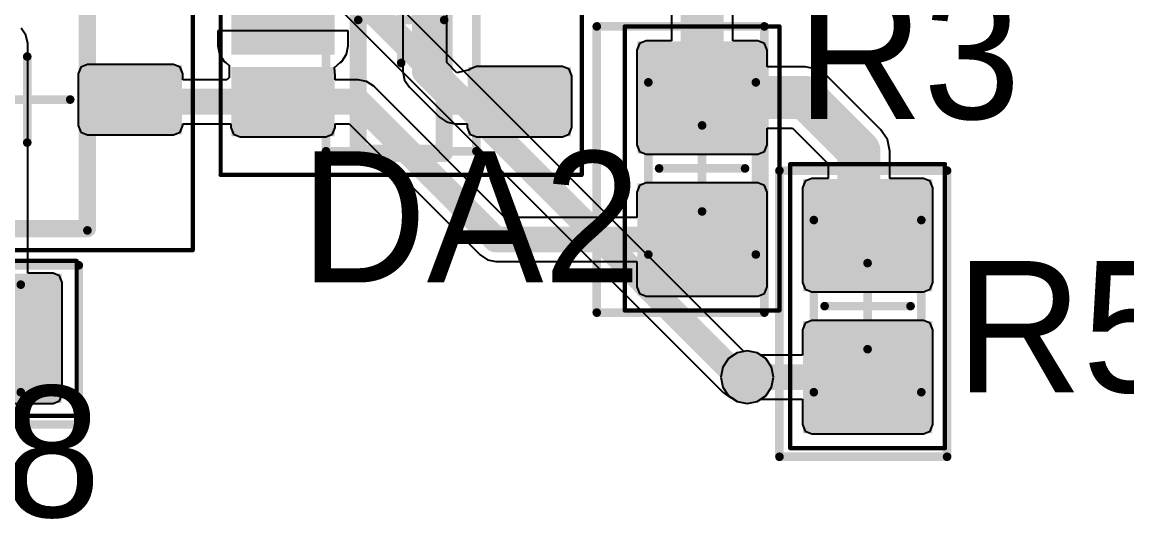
# Model space of a CAD drawing. Header units: millimetres. Extents: x 33 to 142, y 42 to 97.
# Drawn here: x 57.77 to 70.62, y 52.15 to 57.92 of the extents above; entities that cross this region are included whole.
import ezdxf

# ---------------------------------------------------------------- set-up
doc = ezdxf.new("R2010")
doc.units = ezdxf.units.MM
for name, color, linetype in [('BottomLayer', 5, 'Continuous'), ('BottomSolder', 6, 'Continuous'), ('Mechanical13', 56, 'Continuous'), ('Mechanical15', 56, 'Continuous'), ('MultiLayer', 9, 'Continuous'), ('TopLayer', 1, 'Continuous'), ('TopOverlay', 2, 'Continuous'), ('TopPaste', 8, 'Continuous'), ('TopSolder', 216, 'Continuous'), ('ViaHoleLayer', 16, 'Continuous')]:
    doc.layers.add(name, color=color, linetype=linetype)

# ---------------------------------------------------------------- blocks, each defined once
blk = doc.blocks.new('______________________62')
at = {"layer": 'Mechanical13', "const_width": 0.1}
for points in [[(-0.875, -1.525), (-0.875, 1.525)], [(-0.875, 1.525), (0.875, 1.525)], [(0.875, -1.525), (0.875, 1.525)], [(-0.875, -1.525), (0.875, -1.525)]]:
    blk.add_lwpolyline(points, dxfattribs=at)
at = {"layer": 'Mechanical13', "const_width": 0.05}
for points in [[(-0.9, 1.525, 1), (-0.85, 1.525, 1)], [(-0.9, 1.525, 1), (-0.85, 1.525, 1)], [(0.85, 1.525, 1), (0.9, 1.525, 1)], [(0.85, 1.525, 1), (0.9, 1.525, 1)], [(-0.9, -1.525, 1), (-0.85, -1.525, 1)], [(-0.9, -1.525, 1), (-0.85, -1.525, 1)], [(0.85, -1.525, 1), (0.9, -1.525, 1)], [(0.85, -1.525, 1), (0.9, -1.525, 1)]]:
    blk.add_lwpolyline(points, format="xyb", close=True, dxfattribs=at)
at = {"layer": 'Mechanical15'}
for points, const_width in [([(-2.1, -1.8), (-2.1, 1.8)], 0.05), ([(-2.1, 1.8), (2.1, 1.8)], 0.05), ([(2.1, -1.8), (2.1, 1.8)], 0.05), ([(0, -0.5), (0, 0.5)], 0.1), ([(-0.5, 0), (0.5, 0)], 0.1), ([(-2.1, -1.8), (2.1, -1.8)], 0.05)]:
    blk.add_lwpolyline(points, dxfattribs=dict(at, const_width=const_width))
for points, const_width in [([(-2.113, 1.8, 1), (-2.088, 1.8, 1)], 0.025), ([(-2.113, 1.8, 1), (-2.088, 1.8, 1)], 0.025), ([(2.087, 1.8, 1), (2.112, 1.8, 1)], 0.025), ([(2.087, 1.8, 1), (2.112, 1.8, 1)], 0.025), ([(-0.025, 0.5, 1), (0.025, 0.5, 1)], 0.05), ([(-0.525, 0, 1), (-0.475, 0, 1)], 0.05), ([(0.475, 0, 1), (0.525, 0, 1)], 0.05), ([(-0.025, -0.5, 1), (0.025, -0.5, 1)], 0.05), ([(-2.113, -1.8, 1), (-2.088, -1.8, 1)], 0.025), ([(-2.113, -1.8, 1), (-2.088, -1.8, 1)], 0.025), ([(2.087, -1.8, 1), (2.112, -1.8, 1)], 0.025), ([(2.087, -1.8, 1), (2.112, -1.8, 1)], 0.025)]:
    blk.add_lwpolyline(points, format="xyb", close=True, dxfattribs=dict(at, const_width=const_width))
at = {"layer": 'TopLayer'}
for points in [[(-0.875, 0.65), (-0.875, 1.25), (-1.875, 0.65), (-1.875, 1.25)], [(1.875, 0.65), (1.875, 1.25), (0.875, 0.65), (0.875, 1.25)], [(-0.875, -0.3), (-0.875, 0.3), (-1.875, -0.3), (-1.875, 0.3)], [(-0.875, -1.25), (-0.875, -0.65), (-1.875, -1.25), (-1.875, -0.65)], [(1.875, -1.25), (1.875, -0.65), (0.875, -1.25), (0.875, -0.65)]]:
    blk.add_solid(points, dxfattribs=at)
at = {"layer": 'TopOverlay'}
for points, const_width in [([(-1.25, 1.8, 1), (-1.5, 1.8, 1)], 0.25), ([(-1.563, 1.8, 1), (-1.438, 1.8, 1)], 0.125), ([(-1.312, 1.8, 1), (-1.188, 1.8, 1)], 0.125), ([(-0.55, 1.55, 1), (-0.45, 1.55, 1)], 0.1), ([(-0.55, 1.55, 1), (-0.45, 1.55, 1)], 0.1), ([(0.45, 1.55, 1), (0.55, 1.55, 1)], 0.1), ([(0.45, 1.55, 1), (0.55, 1.55, 1)], 0.1), ([(-0.55, -1.55, 1), (-0.45, -1.55, 1)], 0.1), ([(-0.55, -1.55, 1), (-0.45, -1.55, 1)], 0.1), ([(0.45, -1.55, 1), (0.55, -1.55, 1)], 0.1), ([(0.45, -1.55, 1), (0.55, -1.55, 1)], 0.1)]:
    blk.add_lwpolyline(points, format="xyb", close=True, dxfattribs=dict(at, const_width=const_width))
at = {"layer": 'TopOverlay', "const_width": 0.2}
for points in [[(-0.5, 1.55), (0.5, 1.55)], [(-0.5, -1.55), (-0.5, 1.55)], [(0.5, -1.55), (0.5, 1.55)], [(-0.5, -1.55), (0.5, -1.55)]]:
    blk.add_lwpolyline(points, dxfattribs=at)
at = {"layer": 'TopPaste'}
for points in [[(-0.875, 0.65), (-0.875, 1.25), (-1.875, 0.65), (-1.875, 1.25)], [(1.875, 0.65), (1.875, 1.25), (0.875, 0.65), (0.875, 1.25)], [(-0.875, -0.3), (-0.875, 0.3), (-1.875, -0.3), (-1.875, 0.3)], [(-0.875, -1.25), (-0.875, -0.65), (-1.875, -1.25), (-1.875, -0.65)], [(1.875, -1.25), (1.875, -0.65), (0.875, -1.25), (0.875, -0.65)]]:
    blk.add_solid(points, dxfattribs=at)
at = {"layer": 'TopSolder'}
for points in [[(-0.773, 0.548), (-0.773, 1.352), (-1.977, 0.548), (-1.977, 1.352)], [(1.977, 0.548), (1.977, 1.352), (0.773, 0.548), (0.773, 1.352)], [(-0.773, -0.402), (-0.773, 0.402), (-1.977, -0.402), (-1.977, 0.402)], [(-0.773, -1.352), (-0.773, -0.548), (-1.977, -1.352), (-1.977, -0.548)], [(1.977, -1.352), (1.977, -0.548), (0.773, -1.352), (0.773, -0.548)]]:
    blk.add_solid(points, dxfattribs=at)
blk = doc.blocks.new('0_125___0805_3______5_________________SMD__66')
at = {"layer": 'Mechanical13', "const_width": 0.1}
for points in [[(-1, -0.625), (-1, 0.625)], [(-1, 0.625), (1, 0.625)], [(1, -0.625), (1, 0.625)], [(-1, -0.625), (1, -0.625)]]:
    blk.add_lwpolyline(points, dxfattribs=at)
at = {"layer": 'Mechanical13', "const_width": 0.05}
for points in [[(-1.025, 0.625, 1), (-0.975, 0.625, 1)], [(-1.025, 0.625, 1), (-0.975, 0.625, 1)], [(0.975, 0.625, 1), (1.025, 0.625, 1)], [(0.975, 0.625, 1), (1.025, 0.625, 1)], [(-1.025, -0.625, 1), (-0.975, -0.625, 1)], [(-1.025, -0.625, 1), (-0.975, -0.625, 1)], [(0.975, -0.625, 1), (1.025, -0.625, 1)], [(0.975, -0.625, 1), (1.025, -0.625, 1)]]:
    blk.add_lwpolyline(points, format="xyb", close=True, dxfattribs=at)
at = {"layer": 'Mechanical15'}
for points, const_width in [([(-1.65, -0.9), (-1.65, 0.9)], 0.05), ([(-1.65, 0.9), (1.65, 0.9)], 0.05), ([(1.65, -0.9), (1.65, 0.9)], 0.05), ([(0, -0.5), (0, 0.5)], 0.1), ([(-0.5, 0), (0.5, 0)], 0.1), ([(-1.65, -0.9), (1.65, -0.9)], 0.05)]:
    blk.add_lwpolyline(points, dxfattribs=dict(at, const_width=const_width))
for points, const_width in [([(-1.662, 0.9, 1), (-1.637, 0.9, 1)], 0.025), ([(-1.662, 0.9, 1), (-1.637, 0.9, 1)], 0.025), ([(1.637, 0.9, 1), (1.662, 0.9, 1)], 0.025), ([(1.637, 0.9, 1), (1.662, 0.9, 1)], 0.025), ([(-0.025, 0.5, 1), (0.025, 0.5, 1)], 0.05), ([(-0.525, 0, 1), (-0.475, 0, 1)], 0.05), ([(0.475, 0, 1), (0.525, 0, 1)], 0.05), ([(-0.025, -0.5, 1), (0.025, -0.5, 1)], 0.05), ([(-1.662, -0.9, 1), (-1.637, -0.9, 1)], 0.025), ([(-1.662, -0.9, 1), (-1.637, -0.9, 1)], 0.025), ([(1.637, -0.9, 1), (1.662, -0.9, 1)], 0.025), ([(1.637, -0.9, 1), (1.662, -0.9, 1)], 0.025)]:
    blk.add_lwpolyline(points, format="xyb", close=True, dxfattribs=dict(at, const_width=const_width))
at = {"layer": 'TopLayer'}
for points in [[(-0.275, -0.65), (-0.275, 0.65), (-1.375, -0.65), (-1.375, 0.65)], [(1.375, -0.65), (1.375, 0.65), (0.275, -0.65), (0.275, 0.65)]]:
    blk.add_solid(points, dxfattribs=at)
at = {"layer": 'TopPaste'}
for points in [[(-0.275, -0.65), (-0.275, 0.65), (-1.375, -0.65), (-1.375, 0.65)], [(1.375, -0.65), (1.375, 0.65), (0.275, -0.65), (0.275, 0.65)]]:
    blk.add_solid(points, dxfattribs=at)
at = {"layer": 'TopSolder'}
for points in [[(-0.173, -0.752), (-0.173, 0.752), (-1.477, -0.752), (-1.477, 0.752)], [(1.477, -0.752), (1.477, 0.752), (0.173, -0.752), (0.173, 0.752)]]:
    blk.add_solid(points, dxfattribs=at)
blk = doc.blocks.new('0_125___0805_3______5_________________SMD__68')
at = {"layer": 'Mechanical13', "const_width": 0.1}
for points in [[(-1, 0.625), (-1, -0.625)], [(-1, 0.625), (1, 0.625)], [(1, 0.625), (1, -0.625)], [(-1, -0.625), (1, -0.625)]]:
    blk.add_lwpolyline(points, dxfattribs=at)
at = {"layer": 'Mechanical13', "const_width": 0.05}
for points in [[(-1.025, 0.625, 1), (-0.975, 0.625, 1)], [(-1.025, 0.625, 1), (-0.975, 0.625, 1)], [(0.975, 0.625, 1), (1.025, 0.625, 1)], [(0.975, 0.625, 1), (1.025, 0.625, 1)], [(-1.025, -0.625, 1), (-0.975, -0.625, 1)], [(-1.025, -0.625, 1), (-0.975, -0.625, 1)], [(0.975, -0.625, 1), (1.025, -0.625, 1)], [(0.975, -0.625, 1), (1.025, -0.625, 1)]]:
    blk.add_lwpolyline(points, format="xyb", close=True, dxfattribs=at)
at = {"layer": 'Mechanical15'}
for points, const_width in [([(-1.65, 0.9), (-1.65, -0.9)], 0.05), ([(-1.65, 0.9), (1.65, 0.9)], 0.05), ([(1.65, 0.9), (1.65, -0.9)], 0.05), ([(0, 0.5), (0, -0.5)], 0.1), ([(-0.5, 0), (0.5, 0)], 0.1), ([(-1.65, -0.9), (1.65, -0.9)], 0.05)]:
    blk.add_lwpolyline(points, dxfattribs=dict(at, const_width=const_width))
for points, const_width in [([(-1.662, 0.9, 1), (-1.637, 0.9, 1)], 0.025), ([(-1.662, 0.9, 1), (-1.637, 0.9, 1)], 0.025), ([(1.637, 0.9, 1), (1.662, 0.9, 1)], 0.025), ([(1.637, 0.9, 1), (1.662, 0.9, 1)], 0.025), ([(-0.025, 0.5, 1), (0.025, 0.5, 1)], 0.05), ([(-0.525, 0, 1), (-0.475, 0, 1)], 0.05), ([(0.475, 0, 1), (0.525, 0, 1)], 0.05), ([(-0.025, -0.5, 1), (0.025, -0.5, 1)], 0.05), ([(-1.662, -0.9, 1), (-1.637, -0.9, 1)], 0.025), ([(-1.662, -0.9, 1), (-1.637, -0.9, 1)], 0.025), ([(1.637, -0.9, 1), (1.662, -0.9, 1)], 0.025), ([(1.637, -0.9, 1), (1.662, -0.9, 1)], 0.025)]:
    blk.add_lwpolyline(points, format="xyb", close=True, dxfattribs=dict(at, const_width=const_width))
at = {"layer": 'TopLayer'}
for points in [[(-0.275, -0.65), (-0.275, 0.65), (-1.375, -0.65), (-1.375, 0.65)], [(1.375, -0.65), (1.375, 0.65), (0.275, -0.65), (0.275, 0.65)]]:
    blk.add_solid(points, dxfattribs=at)
at = {"layer": 'TopPaste'}
for points in [[(-0.275, -0.65), (-0.275, 0.65), (-1.375, -0.65), (-1.375, 0.65)], [(1.375, -0.65), (1.375, 0.65), (0.275, -0.65), (0.275, 0.65)]]:
    blk.add_solid(points, dxfattribs=at)
at = {"layer": 'TopSolder'}
for points in [[(-0.173, -0.752), (-0.173, 0.752), (-1.477, -0.752), (-1.477, 0.752)], [(1.477, -0.752), (1.477, 0.752), (0.173, -0.752), (0.173, 0.752)]]:
    blk.add_solid(points, dxfattribs=at)
blk = doc.blocks.new('0_125___0805_3______5_________________SMD__74')
at = {"layer": 'Mechanical13', "const_width": 0.1}
for points in [[(-1, 0.625), (-1, -0.625)], [(-1, 0.625), (1, 0.625)], [(1, 0.625), (1, -0.625)], [(-1, -0.625), (1, -0.625)]]:
    blk.add_lwpolyline(points, dxfattribs=at)
at = {"layer": 'Mechanical13', "const_width": 0.05}
for points in [[(-1.025, 0.625, 1), (-0.975, 0.625, 1)], [(-1.025, 0.625, 1), (-0.975, 0.625, 1)], [(0.975, 0.625, 1), (1.025, 0.625, 1)], [(0.975, 0.625, 1), (1.025, 0.625, 1)], [(-1.025, -0.625, 1), (-0.975, -0.625, 1)], [(-1.025, -0.625, 1), (-0.975, -0.625, 1)], [(0.975, -0.625, 1), (1.025, -0.625, 1)], [(0.975, -0.625, 1), (1.025, -0.625, 1)]]:
    blk.add_lwpolyline(points, format="xyb", close=True, dxfattribs=at)
at = {"layer": 'Mechanical15'}
for points, const_width in [([(-1.65, 0.9), (-1.65, -0.9)], 0.05), ([(-1.65, 0.9), (1.65, 0.9)], 0.05), ([(1.65, 0.9), (1.65, -0.9)], 0.05), ([(0, 0.5), (0, -0.5)], 0.1), ([(-0.5, 0), (0.5, 0)], 0.1), ([(-1.65, -0.9), (1.65, -0.9)], 0.05)]:
    blk.add_lwpolyline(points, dxfattribs=dict(at, const_width=const_width))
for points, const_width in [([(-1.662, 0.9, 1), (-1.637, 0.9, 1)], 0.025), ([(-1.662, 0.9, 1), (-1.637, 0.9, 1)], 0.025), ([(1.637, 0.9, 1), (1.662, 0.9, 1)], 0.025), ([(1.637, 0.9, 1), (1.662, 0.9, 1)], 0.025), ([(-0.025, 0.5, 1), (0.025, 0.5, 1)], 0.05), ([(-0.525, 0, 1), (-0.475, 0, 1)], 0.05), ([(0.475, 0, 1), (0.525, 0, 1)], 0.05), ([(-0.025, -0.5, 1), (0.025, -0.5, 1)], 0.05), ([(-1.662, -0.9, 1), (-1.637, -0.9, 1)], 0.025), ([(-1.662, -0.9, 1), (-1.637, -0.9, 1)], 0.025), ([(1.637, -0.9, 1), (1.662, -0.9, 1)], 0.025), ([(1.637, -0.9, 1), (1.662, -0.9, 1)], 0.025)]:
    blk.add_lwpolyline(points, format="xyb", close=True, dxfattribs=dict(at, const_width=const_width))
at = {"layer": 'TopLayer'}
for points in [[(-0.275, -0.65), (-0.275, 0.65), (-1.375, -0.65), (-1.375, 0.65)], [(1.375, -0.65), (1.375, 0.65), (0.275, -0.65), (0.275, 0.65)]]:
    blk.add_solid(points, dxfattribs=at)
at = {"layer": 'TopPaste'}
for points in [[(-0.275, -0.65), (-0.275, 0.65), (-1.375, -0.65), (-1.375, 0.65)], [(1.375, -0.65), (1.375, 0.65), (0.275, -0.65), (0.275, 0.65)]]:
    blk.add_solid(points, dxfattribs=at)
at = {"layer": 'TopSolder'}
for points in [[(-0.173, -0.752), (-0.173, 0.752), (-1.477, -0.752), (-1.477, 0.752)], [(1.477, -0.752), (1.477, 0.752), (0.173, -0.752), (0.173, 0.752)]]:
    blk.add_solid(points, dxfattribs=at)
blk = doc.blocks.new('___________N___________75')
at = {"layer": 'Mechanical13', "const_width": 0.1}
for points in [[(-0.7, -1.52), (-0.7, 1.52)], [(-0.7, 1.52), (0.7, 1.52)], [(0.7, -1.52), (0.7, 1.52)], [(-0.7, -1.52), (0.7, -1.52)]]:
    blk.add_lwpolyline(points, dxfattribs=at)
at = {"layer": 'Mechanical13', "const_width": 0.05}
for points in [[(-0.725, 1.52, 1), (-0.675, 1.52, 1)], [(-0.725, 1.52, 1), (-0.675, 1.52, 1)], [(0.675, 1.52, 1), (0.725, 1.52, 1)], [(0.675, 1.52, 1), (0.725, 1.52, 1)], [(-0.725, -1.52, 1), (-0.675, -1.52, 1)], [(-0.725, -1.52, 1), (-0.675, -1.52, 1)], [(0.675, -1.52, 1), (0.725, -1.52, 1)], [(0.675, -1.52, 1), (0.725, -1.52, 1)]]:
    blk.add_lwpolyline(points, format="xyb", close=True, dxfattribs=at)
at = {"layer": 'Mechanical15'}
for points, const_width in [([(-1.925, -1.75), (-1.925, 1.75)], 0.05), ([(-1.925, 1.75), (1.925, 1.75)], 0.05), ([(1.925, -1.75), (1.925, 1.75)], 0.05), ([(0, -0.5), (0, 0.5)], 0.1), ([(-0.5, 0), (0.5, 0)], 0.1), ([(-1.925, -1.75), (1.925, -1.75)], 0.05)]:
    blk.add_lwpolyline(points, dxfattribs=dict(at, const_width=const_width))
for points, const_width in [([(-1.937, 1.75, 1), (-1.913, 1.75, 1)], 0.025), ([(-1.937, 1.75, 1), (-1.913, 1.75, 1)], 0.025), ([(1.913, 1.75, 1), (1.937, 1.75, 1)], 0.025), ([(1.913, 1.75, 1), (1.937, 1.75, 1)], 0.025), ([(-0.025, 0.5, 1), (0.025, 0.5, 1)], 0.05), ([(-0.525, 0, 1), (-0.475, 0, 1)], 0.05), ([(0.475, 0, 1), (0.525, 0, 1)], 0.05), ([(-0.025, -0.5, 1), (0.025, -0.5, 1)], 0.05), ([(-1.937, -1.75, 1), (-1.913, -1.75, 1)], 0.025), ([(-1.937, -1.75, 1), (-1.913, -1.75, 1)], 0.025), ([(1.913, -1.75, 1), (1.937, -1.75, 1)], 0.025), ([(1.913, -1.75, 1), (1.937, -1.75, 1)], 0.025)]:
    blk.add_lwpolyline(points, format="xyb", close=True, dxfattribs=dict(at, const_width=const_width))
at = {"layer": 'TopLayer'}
for points in [[(-0.7, 0.65), (-0.7, 1.25), (-1.7, 0.65), (-1.7, 1.25)], [(1.7, -0.3), (1.7, 0.3), (0.7, -0.3), (0.7, 0.3)], [(-0.7, -1.25), (-0.7, -0.65), (-1.7, -1.25), (-1.7, -0.65)]]:
    blk.add_solid(points, dxfattribs=at)
at = {"layer": 'TopOverlay', "const_width": 0.2}
for points in [[(-0.3, 1.5), (0.7, 1.5)], [(0.7, 0.7), (0.7, 1.5)], [(0.7, -1.5), (0.7, -0.7)], [(-0.3, -1.5), (0.7, -1.5)]]:
    blk.add_lwpolyline(points, dxfattribs=at)
at = {"layer": 'TopOverlay'}
for points, const_width in [([(-0.35, 1.5, 1), (-0.25, 1.5, 1)], 0.1), ([(0.65, 1.5, 1), (0.75, 1.5, 1)], 0.1), ([(0.65, 1.5, 1), (0.75, 1.5, 1)], 0.1), ([(0.65, 0.7, 1), (0.75, 0.7, 1)], 0.1), ([(0.65, -0.7, 1), (0.75, -0.7, 1)], 0.1), ([(-0.35, -1.5, 1), (-0.25, -1.5, 1)], 0.1), ([(0.65, -1.5, 1), (0.75, -1.5, 1)], 0.1), ([(0.65, -1.5, 1), (0.75, -1.5, 1)], 0.1), ([(-1.075, -1.8, 1), (-1.325, -1.8, 1)], 0.25), ([(-1.388, -1.8, 1), (-1.263, -1.8, 1)], 0.125), ([(-1.137, -1.8, 1), (-1.012, -1.8, 1)], 0.125)]:
    blk.add_lwpolyline(points, format="xyb", close=True, dxfattribs=dict(at, const_width=const_width))
at = {"layer": 'TopPaste'}
for points in [[(-0.7, 0.65), (-0.7, 1.25), (-1.7, 0.65), (-1.7, 1.25)], [(1.7, -0.3), (1.7, 0.3), (0.7, -0.3), (0.7, 0.3)], [(-0.7, -1.25), (-0.7, -0.65), (-1.7, -1.25), (-1.7, -0.65)]]:
    blk.add_solid(points, dxfattribs=at)
at = {"layer": 'TopSolder'}
for points in [[(-0.598, 0.548), (-0.598, 1.352), (-1.802, 0.548), (-1.802, 1.352)], [(1.802, -0.402), (1.802, 0.402), (0.598, -0.402), (0.598, 0.402)], [(-0.598, -1.352), (-0.598, -0.548), (-1.802, -1.352), (-1.802, -0.548)]]:
    blk.add_solid(points, dxfattribs=at)

msp = doc.modelspace()

# ---------------------------------------------------------------- linework, layer by layer
at = {"layer": 'BottomLayer'}
for p, q in [((66.162, 54.098), (61.08, 59.181)), ((60.645, 58.895), (65.92, 53.62)), ((66.2, 54.106), (66.162, 54.098)), ((66.317, 54.083), (66.2, 54.106)), ((66.416, 54.016), (66.317, 54.083)), ((66.483, 53.917), (66.416, 54.016)), ((66.506, 53.8), (66.483, 53.917)), ((66.483, 53.683), (66.506, 53.8)), ((65.92, 53.62), (66.002, 53.565)), ((66.416, 53.584), (66.483, 53.683)), ((66.002, 53.565), (66.017, 53.562)), ((66.017, 53.562), (66.083, 53.517)), ((66.083, 53.517), (66.2, 53.494)), ((66.2, 53.494), (66.317, 53.517)), ((66.317, 53.517), (66.416, 53.584))]:
    msp.add_line(p, q, dxfattribs=at)
at = {"layer": 'BottomLayer', "const_width": 0.3}
for points in [[(60.825, 59.075), (66.1, 53.8)], [(66.1, 53.8), (66.2, 53.8)]]:
    msp.add_lwpolyline(points, dxfattribs=at)
at = {"layer": 'BottomLayer'}
for points, const_width in [([(66.1, 53.8, 1), (66.3, 53.8, 1)], 0.2), ([(66.025, 53.8, 1), (66.175, 53.8, 1)], 0.15), ([(66.025, 53.8, 1), (66.175, 53.8, 1)], 0.15), ([(66.125, 53.8, 1), (66.275, 53.8, 1)], 0.15)]:
    msp.add_lwpolyline(points, format="xyb", close=True, dxfattribs=dict(at, const_width=const_width))
at = {"layer": 'BottomSolder', "const_width": 0.302}
msp.add_lwpolyline([(66.049, 53.8, 1), (66.351, 53.8, 1)], format="xyb", close=True, dxfattribs=at)
at = {"layer": 'MultiLayer', "const_width": 0.2}
msp.add_lwpolyline([(66.1, 53.8, 1), (66.3, 53.8, 1)], format="xyb", close=True, dxfattribs=at)
at = {"layer": 'TopLayer'}
for p, q in [((62.195, 60.067), (62.195, 57.35)), ((62.705, 57.456), (62.705, 60.067)), ((65.318, 58.117), (65.318, 57.708)), ((66.032, 57.708), (66.032, 58.117)), ((57.81, 57.773), (57.755, 57.855)), ((57.83, 57.675), (57.81, 57.773)), ((60.8, 57.823), (60.041, 57.823)), ((60.041, 57.823), (60.041, 57.65)), ((61.559, 57.823), (60.8, 57.823)), ((61.559, 57.65), (61.559, 57.823)), ((65.025, 57.708), (64.948, 57.677)), ((65.318, 57.708), (65.025, 57.708)), ((66.325, 57.708), (66.032, 57.708)), ((66.402, 57.677), (66.325, 57.708)), ((57.83, 55.008), (57.83, 57.675)), ((60.041, 57.65), (60.061, 57.551)), ((61.539, 57.551), (61.559, 57.65)), ((64.948, 57.677), (64.917, 57.6)), ((64.917, 57.6), (64.917, 56.5)), ((66.433, 57.6), (66.402, 57.677)), ((66.433, 57.407), (66.433, 57.6)), ((60.061, 57.551), (60.117, 57.467)), ((60.117, 57.467), (60.135, 57.454)), ((60.135, 57.454), (60.175, 57.42)), ((61.4, 57.397), (61.465, 57.454)), ((61.465, 57.454), (61.483, 57.467)), ((61.483, 57.467), (61.539, 57.551)), ((62.824, 57.336), (62.705, 57.456)), ((58.448, 57.402), (58.417, 57.325)), ((58.417, 57.325), (58.417, 56.725)), ((58.525, 57.433), (58.448, 57.402)), ((59.525, 57.433), (58.525, 57.433)), ((59.602, 57.402), (59.525, 57.433)), ((59.633, 57.325), (59.602, 57.402)), ((59.633, 57.255), (59.633, 57.325)), ((60.175, 57.42), (60.174, 57.282)), ((61.408, 57.3), (61.4, 57.397)), ((62.195, 57.35), (62.215, 57.252)), ((62.971, 57.37), (62.824, 57.336)), ((62.973, 57.377), (62.971, 57.37)), ((63.05, 57.408), (62.973, 57.377)), ((64.05, 57.408), (63.05, 57.408)), ((64.127, 57.377), (64.05, 57.408)), ((64.158, 57.3), (64.127, 57.377)), ((66.875, 57.407), (66.433, 57.407)), ((67.012, 57.38), (66.875, 57.407)), ((67.127, 57.302), (67.012, 57.38)), ((60.147, 57.255), (59.633, 57.255)), ((60.174, 57.282), (60.147, 57.255)), ((61.408, 57.255), (61.408, 57.3)), ((61.675, 57.255), (61.408, 57.255)), ((61.773, 57.235), (61.675, 57.255)), ((61.855, 57.18), (61.773, 57.235)), ((62.215, 57.252), (62.27, 57.17)), ((64.158, 56.7), (64.158, 57.3)), ((67.752, 56.677), (67.127, 57.302)), ((63.381, 55.655), (61.855, 57.18)), ((62.27, 57.17), (62.62, 56.82)), ((62.62, 56.82), (62.702, 56.765)), ((58.417, 56.725), (58.448, 56.648)), ((59.602, 56.648), (59.633, 56.725)), ((59.633, 56.725), (59.633, 56.745)), ((59.633, 56.745), (60.192, 56.745)), ((60.192, 56.745), (60.192, 56.7)), ((60.192, 56.7), (60.223, 56.623)), ((61.377, 56.623), (61.408, 56.7)), ((61.408, 56.7), (61.408, 56.745)), ((61.408, 56.745), (61.569, 56.745)), ((61.569, 56.745), (63.095, 55.22)), ((62.702, 56.765), (62.8, 56.745)), ((62.8, 56.745), (62.942, 56.745)), ((62.942, 56.745), (62.942, 56.7)), ((62.942, 56.7), (62.973, 56.623)), ((64.127, 56.623), (64.158, 56.7)), ((66.433, 56.5), (66.433, 56.693)), ((66.433, 56.693), (66.727, 56.693)), ((66.727, 56.693), (67.143, 56.277)), ((67.83, 56.562), (67.752, 56.677)), ((58.448, 56.648), (58.525, 56.617)), ((58.525, 56.617), (59.525, 56.617)), ((59.525, 56.617), (59.602, 56.648)), ((60.223, 56.623), (60.3, 56.592)), ((60.3, 56.592), (61.3, 56.592)), ((61.3, 56.592), (61.377, 56.623)), ((62.973, 56.623), (63.05, 56.592)), ((63.05, 56.592), (64.05, 56.592)), ((64.05, 56.592), (64.127, 56.623)), ((67.857, 56.425), (67.83, 56.562)), ((64.917, 56.5), (64.948, 56.423)), ((64.948, 56.423), (65.025, 56.392)), ((66.325, 56.392), (66.402, 56.423)), ((66.402, 56.423), (66.433, 56.5)), ((67.857, 56.108), (67.857, 56.425)), ((65.025, 56.392), (66.325, 56.392)), ((67.143, 56.277), (67.143, 56.108)), ((65.025, 56.058), (64.948, 56.027)), ((66.325, 56.058), (65.025, 56.058)), ((66.402, 56.027), (66.325, 56.058)), ((66.873, 56.077), (66.842, 56)), ((66.95, 56.108), (66.873, 56.077)), ((67.143, 56.108), (66.95, 56.108)), ((68.25, 56.108), (67.857, 56.108)), ((68.327, 56.077), (68.25, 56.108)), ((68.358, 56), (68.327, 56.077)), ((64.948, 56.027), (64.917, 55.95)), ((64.917, 55.95), (64.917, 55.655)), ((66.433, 55.95), (66.402, 56.027)), ((66.433, 54.85), (66.433, 55.95)), ((66.842, 56), (66.842, 54.9)), ((68.358, 54.9), (68.358, 56)), ((64.917, 55.655), (63.381, 55.655)), ((63.095, 55.22), (63.177, 55.165)), ((63.177, 55.165), (63.275, 55.145)), ((63.275, 55.145), (64.917, 55.145)), ((64.917, 55.145), (64.917, 54.85)), ((58.125, 55.008), (57.83, 55.008)), ((58.202, 54.977), (58.125, 55.008)), ((58.233, 54.9), (58.202, 54.977)), ((58.233, 53.6), (58.233, 54.9)), ((66.842, 54.9), (66.873, 54.823)), ((68.327, 54.823), (68.358, 54.9)), ((64.917, 54.85), (64.948, 54.773)), ((64.948, 54.773), (65.025, 54.742)), ((66.325, 54.742), (66.402, 54.773)), ((66.402, 54.773), (66.433, 54.85)), ((66.873, 54.823), (66.95, 54.792)), ((66.95, 54.792), (68.25, 54.792)), ((68.25, 54.792), (68.327, 54.823)), ((65.025, 54.742), (66.325, 54.742)), ((66.873, 54.427), (66.842, 54.35)), ((66.95, 54.458), (66.873, 54.427)), ((68.25, 54.458), (66.95, 54.458)), ((68.327, 54.427), (68.25, 54.458)), ((68.358, 54.35), (68.327, 54.427)), ((66.842, 54.35), (66.842, 54.055)), ((68.358, 53.25), (68.358, 54.35)), ((66.2, 54.106), (66.083, 54.083)), ((66.317, 54.083), (66.2, 54.106)), ((65.984, 54.016), (65.917, 53.917)), ((66.083, 54.083), (65.984, 54.016)), ((66.359, 54.055), (66.317, 54.083)), ((66.842, 54.055), (66.359, 54.055)), ((65.917, 53.917), (65.894, 53.8)), ((65.894, 53.8), (65.917, 53.683)), ((58.202, 53.523), (58.233, 53.6)), ((65.917, 53.683), (65.984, 53.584)), ((57.025, 53.492), (58.125, 53.492)), ((58.125, 53.492), (58.202, 53.523)), ((65.984, 53.584), (66.083, 53.517)), ((66.083, 53.517), (66.2, 53.494)), ((66.2, 53.494), (66.317, 53.517)), ((66.317, 53.517), (66.359, 53.545)), ((66.359, 53.545), (66.842, 53.545)), ((66.842, 53.545), (66.842, 53.25)), ((66.842, 53.25), (66.873, 53.173)), ((68.327, 53.173), (68.358, 53.25)), ((66.873, 53.173), (66.95, 53.142)), ((66.95, 53.142), (68.25, 53.142)), ((68.25, 53.142), (68.327, 53.173))]:
    msp.add_line(p, q, dxfattribs=at)
for points, const_width in [([(62.45, 57.35), (62.45, 60.875)], 0.3), ([(65.675, 57.425), (65.675, 58.575)], 0.5), ([(65.675, 57.425), (66.05, 57.05)], 0.5), ([(62.45, 57.35), (62.8, 57)], 0.3), ([(66.05, 57.05), (66.875, 57.05)], 0.5), ([(66.875, 57.05), (67.5, 56.425)], 0.5), ([(59.025, 57.025), (59.05, 57)], 0.3), ([(59.05, 57), (60.8, 57)], 0.3), ([(60.8, 57), (61.675, 57)], 0.3), ([(61.675, 57), (63.275, 55.4)], 0.3), ([(62.8, 57), (63.55, 57)], 0.3), ([(67.5, 55.55), (67.5, 56.425)], 0.5), ([(67.5, 55.55), (67.975, 55.55)], 0.5), ([(63.275, 55.4), (65.675, 55.4)], 0.3), ([(65.675, 55.4), (66.05, 55.4)], 0.3), ([(66.2, 53.8), (67.5, 53.8)], 0.3), ([(67.5, 53.8), (67.55, 53.75)], 0.3), ([(67.55, 53.75), (67.6, 53.8)], 0.3)]:
    msp.add_lwpolyline(points, dxfattribs=dict(at, const_width=const_width))
for points, const_width in [([(65.55, 57.425, 1), (65.8, 57.425, 1)], 0.25), ([(65.55, 57.425, 1), (65.8, 57.425, 1)], 0.25), ([(62.375, 57.35, 1), (62.525, 57.35, 1)], 0.15), ([(62.375, 57.35, 1), (62.525, 57.35, 1)], 0.15), ([(65.925, 57.05, 1), (66.175, 57.05, 1)], 0.25), ([(65.925, 57.05, 1), (66.175, 57.05, 1)], 0.25), ([(66.75, 57.05, 1), (67, 57.05, 1)], 0.25), ([(66.75, 57.05, 1), (67, 57.05, 1)], 0.25), ([(58.95, 57.025, 1), (59.1, 57.025, 1)], 0.15), ([(58.975, 57, 1), (59.125, 57, 1)], 0.15), ([(58.975, 57, 1), (59.125, 57, 1)], 0.15), ([(60.725, 57, 1), (60.875, 57, 1)], 0.15), ([(60.725, 57, 1), (60.875, 57, 1)], 0.15), ([(61.6, 57, 1), (61.75, 57, 1)], 0.15), ([(61.6, 57, 1), (61.75, 57, 1)], 0.15), ([(62.725, 57, 1), (62.875, 57, 1)], 0.15), ([(62.725, 57, 1), (62.875, 57, 1)], 0.15), ([(63.475, 57, 1), (63.625, 57, 1)], 0.15), ([(67.375, 56.425, 1), (67.625, 56.425, 1)], 0.25), ([(67.375, 56.425, 1), (67.625, 56.425, 1)], 0.25), ([(67.375, 55.55, 1), (67.625, 55.55, 1)], 0.25), ([(67.375, 55.55, 1), (67.625, 55.55, 1)], 0.25), ([(67.85, 55.55, 1), (68.1, 55.55, 1)], 0.25), ([(63.2, 55.4, 1), (63.35, 55.4, 1)], 0.15), ([(63.2, 55.4, 1), (63.35, 55.4, 1)], 0.15), ([(65.6, 55.4, 1), (65.75, 55.4, 1)], 0.15), ([(65.6, 55.4, 1), (65.75, 55.4, 1)], 0.15), ([(65.975, 55.4, 1), (66.125, 55.4, 1)], 0.15), ([(66.1, 53.8, 1), (66.3, 53.8, 1)], 0.2), ([(66.125, 53.8, 1), (66.275, 53.8, 1)], 0.15), ([(67.425, 53.8, 1), (67.575, 53.8, 1)], 0.15), ([(67.425, 53.8, 1), (67.575, 53.8, 1)], 0.15), ([(67.475, 53.75, 1), (67.625, 53.75, 1)], 0.15), ([(67.475, 53.75, 1), (67.625, 53.75, 1)], 0.15), ([(67.525, 53.8, 1), (67.675, 53.8, 1)], 0.15)]:
    msp.add_lwpolyline(points, format="xyb", close=True, dxfattribs=dict(at, const_width=const_width))
at = {"layer": 'TopOverlay'}
for points, const_width in [([(64.45, 57.875), (66.4, 57.875)], 0.1), ([(64.45, 54.55), (64.45, 57.875)], 0.1), ([(66.4, 54.55), (66.4, 57.875)], 0.1), ([(58.525, 56.325), (58.525, 57.725)], 0.2), ([(66.575, 56.2), (68.525, 56.2)], 0.1), ([(66.575, 52.875), (66.575, 56.2)], 0.1), ([(68.525, 52.875), (68.525, 56.2)], 0.1), ([(55.1, 55.1), (58.425, 55.1)], 0.1), ([(58.425, 53.25), (58.425, 55.1)], 0.1), ([(64.45, 54.55), (66.4, 54.55)], 0.1), ([(55.1, 53.25), (58.425, 53.25)], 0.1), ([(66.575, 52.875), (68.525, 52.875)], 0.1)]:
    msp.add_lwpolyline(points, dxfattribs=dict(at, const_width=const_width))
for points, const_width in [([(64.425, 57.875, 1), (64.475, 57.875, 1)], 0.05), ([(64.425, 57.875, 1), (64.475, 57.875, 1)], 0.05), ([(66.375, 57.875, 1), (66.425, 57.875, 1)], 0.05), ([(66.375, 57.875, 1), (66.425, 57.875, 1)], 0.05), ([(58.475, 57.725, 1), (58.575, 57.725, 1)], 0.1), ([(58.475, 56.325, 1), (58.575, 56.325, 1)], 0.1), ([(66.55, 56.2, 1), (66.6, 56.2, 1)], 0.05), ([(66.55, 56.2, 1), (66.6, 56.2, 1)], 0.05), ([(68.5, 56.2, 1), (68.55, 56.2, 1)], 0.05), ([(68.5, 56.2, 1), (68.55, 56.2, 1)], 0.05), ([(58.4, 55.1, 1), (58.45, 55.1, 1)], 0.05), ([(58.4, 55.1, 1), (58.45, 55.1, 1)], 0.05), ([(64.425, 54.55, 1), (64.475, 54.55, 1)], 0.05), ([(64.425, 54.55, 1), (64.475, 54.55, 1)], 0.05), ([(66.375, 54.55, 1), (66.425, 54.55, 1)], 0.05), ([(66.375, 54.55, 1), (66.425, 54.55, 1)], 0.05), ([(58.4, 53.25, 1), (58.45, 53.25, 1)], 0.05), ([(58.4, 53.25, 1), (58.45, 53.25, 1)], 0.05), ([(66.55, 52.875, 1), (66.6, 52.875, 1)], 0.05), ([(66.55, 52.875, 1), (66.6, 52.875, 1)], 0.05), ([(68.5, 52.875, 1), (68.55, 52.875, 1)], 0.05), ([(68.5, 52.875, 1), (68.55, 52.875, 1)], 0.05)]:
    msp.add_lwpolyline(points, format="xyb", close=True, dxfattribs=dict(at, const_width=const_width))
at = {"layer": 'TopSolder', "const_width": 0.302}
msp.add_lwpolyline([(66.049, 53.8, 1), (66.351, 53.8, 1)], format="xyb", close=True, dxfattribs=at)
at = {"layer": 'ViaHoleLayer', "const_width": 0.1}
msp.add_lwpolyline([(66.15, 53.8, 1), (66.25, 53.8, 1)], format="xyb", close=True, dxfattribs=at)

# ---------------------------------------------------------------- block references
msp.add_blockref('______________________62', (62.175, 57.95))
for name, p, rotation in [('___________N___________75', (57.825, 57.025), 360), ('0_125___0805_3______5_________________SMD__68', (65.675, 56.225), 90), ('0_125___0805_3______5_________________SMD__74', (67.6, 54.625), 90), ('0_125___0805_3______5_________________SMD__66', (56.75, 54.25), 360)]:
    msp.add_blockref(name, p, dxfattribs=dict(rotation=rotation))

# ---------------------------------------------------------------- texts
at = {"layer": 'TopOverlay'}
for s, p in [('R3', (66.775, 56.8)), ('DA2', (61, 54.9)), ('R5', (68.625, 53.625)), ('R8', (56.075, 52.175))]:
    msp.add_text(s, height=1.524, dxfattribs=at).set_placement(p)

doc.saveas('drawing.dxf')
